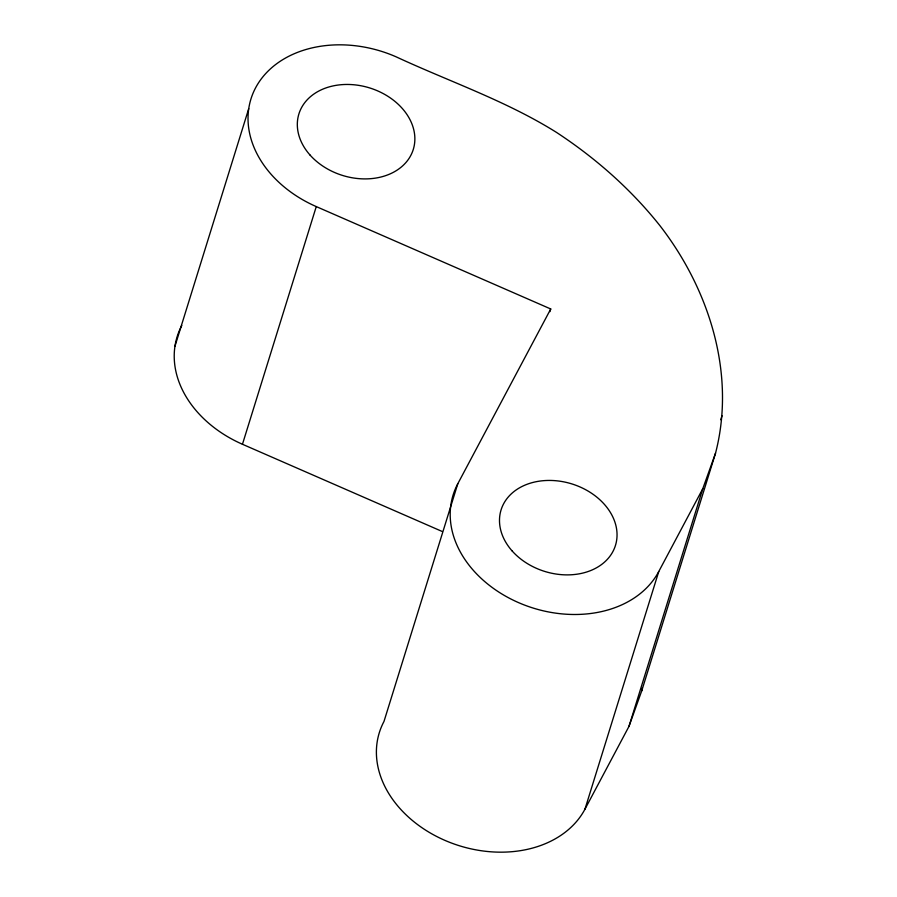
<?xml version="1.0" encoding="UTF-8"?>
<svg xmlns="http://www.w3.org/2000/svg" width="897" height="897" viewBox="0 0 897 897"><rect width="100%" height="100%" fill="white"/><g stroke="black" fill="none" stroke-linecap="round" stroke-linejoin="round"><path stroke-width="1.35" d="M550.736 308.972L457.784 483.775L383.983 721.457A110.118 84.24 17.3 0 0 444.632 840.254A110.118 84.24 17.3 0 0 584.945 809.206L628.976 726.402L641.747 690.802L715.548 453.12C736.123 373.544 709.067 289.025 659.788 225.483C630.714 188.975 595.473 157.995 556.51 132.408C506.166 100.845 449.61 81.661 395.936 56.746A110.118 84.24 17.3 0 0 255.611 87.794A110.118 84.24 17.3 0 0 316.271 206.59L550.736 308.972L549.906 311.64M641.747 690.802L642.207 688.134M174.926 346.354L248.727 108.672M442.333 531.54L242.459 444.262L316.271 206.59M584.945 809.206L658.757 571.535L702.777 488.73L715.548 453.12M720.773 419.74L722.018 415.737M628.976 726.402L702.777 488.73M242.459 444.262A110.118 84.24 17.3 0 1 181.811 325.465M658.757 571.535A110.118 84.24 17.3 0 1 518.432 602.571A110.118 84.24 17.3 0 1 457.784 483.775M310.014 155.024A59.886 45.814 17.3 0 0 410.748 155.529A59.886 45.814 17.3 0 0 347.543 84.453A59.886 45.814 17.3 0 0 310.014 155.024M512.187 551.005A59.886 45.814 17.3 0 0 612.92 551.52A59.886 45.814 17.3 0 0 549.704 480.433A59.886 45.814 17.3 0 0 512.187 551.005"/></g></svg>
